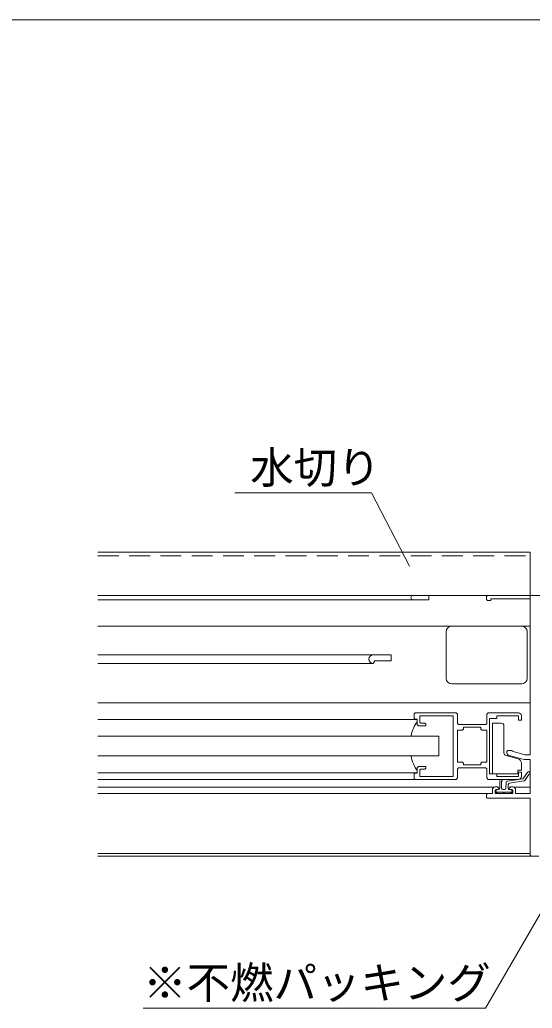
# Model space of a CAD drawing. Units: millimetres at full size, sheet at 1:6; details may follow other scales. Extents: x -1209 to 1209, y -852 to 852.
# Drawn here: x -76.6 to 100.4, y -359.3 to -17.9 of the extents above; entities that cross this region are included whole.
import ezdxf
from ezdxf.enums import TextEntityAlignment as Align

# ---------------------------------------------------------------- set-up
doc = ezdxf.new("R2010")
doc.units = ezdxf.units.MM
doc.header["$LTSCALE"] = 6
doc.linetypes.add('DASHED1', pattern=[1.8, 1.2, -0.6])
for name, color, linetype, lineweight in [('0-0_WAKU', 7, 'Continuous', 5), ('0-2_SUNPO', 7, 'Continuous', 5), ('0-8_SASH', 4, 'Continuous', 5)]:
    doc.layers.add(name, color=color, linetype=linetype, lineweight=lineweight)
doc.styles.add('ＭＳ ゴシック', font='')
doc.styles.get('ＭＳ ゴシック').set_extended_font_data('MS Gothic')

msp = doc.modelspace()

# ---------------------------------------------------------------- linework, layer by layer
at = {"layer": '0-0_WAKU'}
for p, q in [((-1207, -17.85), (0, -17.85)), ((0, -17.85), (1207, -17.85))]:
    msp.add_line(p, q, dxfattribs=at)
at = {"layer": '0-2_SUNPO'}
for p, q in [((44.871, -181.334), (-2.29, -181.334)), ((57.973, -206.663), (44.871, -181.334)), ((126.267, -286.524), (84.29, -359.345)), ((84.29, -359.345), (-33.965, -359.345))]:
    msp.add_line(p, q, dxfattribs=at)
at = {"layer": '0-8_SASH'}
for p, q in [((-49.586, -201.799), (99.62, -201.799)), ((99.62, -217.849), (99.62, -201.799)), ((-49.586, -216.799), (85.12, -216.799)), ((-49.586, -218.199), (64.62, -218.199)), ((64.62, -218.199), (64.62, -216.799)), ((84.92, -216.799), (84.62, -217.099)), ((84.62, -218.149), (84.62, -217.099)), ((84.62, -218.149), (84.92, -218.449)), ((119.32, -216.799), (84.92, -216.799)), ((86.12, -218.449), (84.92, -218.449)), ((86.12, -218.449), (86.12, -217.849)), ((99.62, -217.849), (86.12, -217.849)), ((99.62, -271.749), (99.62, -217.849)), ((99.62, -227.299), (-49.586, -227.299)), ((70.62, -245.299), (70.62, -229.299)), ((98.62, -245.299), (98.62, -229.299)), ((-49.586, -237.299), (51.62, -237.299)), ((51.62, -239.299), (51.62, -237.299)), ((45.403, -240.299), (-49.586, -240.299)), ((45.981, -239.299), (45.403, -240.299)), ((51.62, -239.299), (45.981, -239.299)), ((96.62, -247.299), (72.62, -247.299)), ((99.62, -253.849), (-49.586, -253.849)), ((59.92, -257.299), (59.62, -257.599)), ((59.62, -259.199), (59.62, -257.599)), ((59.62, -259.199), (59.92, -259.499)), ((74.07, -257.299), (59.92, -257.299)), ((59.92, -259.499), (60.62, -259.499)), ((60.62, -259.499), (60.62, -261.049)), ((73.12, -258.299), (61.62, -258.299)), ((73.12, -258.299), (73.12, -279.299)), ((74.57, -257.799), (74.07, -257.299)), ((74.57, -260.999), (74.57, -257.799)), ((85.17, -257.299), (84.67, -257.799)), ((84.67, -260.999), (84.67, -257.799)), ((85.17, -257.299), (95.62, -257.299)), ((85.67, -259.249), (85.67, -265.349)), ((88.17, -259.249), (85.67, -259.249)), ((88.17, -259.249), (88.17, -258.299)), ((88.17, -258.299), (95.62, -258.299)), ((95.62, -258.299), (95.62, -259.799)), ((95.62, -259.799), (95.62, -259.249)), ((96.62, -259.799), (96.62, -258.299)), ((96.62, -259.799), (96.62, -258.299)), ((60.62, -259.549), (-49.586, -259.549)), ((63.62, -261.799), (61.37, -261.799)), ((61.92, -260.899), (63.32, -260.899)), ((63.62, -261.199), (63.32, -260.899)), ((63.62, -261.799), (63.62, -261.199)), ((74.57, -260.999), (74.87, -261.299)), ((74.87, -261.299), (84.37, -261.299)), ((76.32, -263.249), (76.62, -262.949)), ((82.62, -262.299), (76.62, -262.299)), ((76.62, -262.949), (76.62, -262.299)), ((82.62, -262.949), (82.62, -262.299)), ((82.62, -262.949), (82.92, -263.249)), ((84.37, -261.299), (84.67, -260.999)), ((86.62, -260.849), (89.62, -260.849)), ((86.62, -278.349), (86.62, -260.849)), ((90.62, -271.093), (90.62, -261.849)), ((95.62, -259.799), (96.62, -259.799)), ((95.62, -259.799), (96.62, -259.799)), ((-49.586, -265.399), (68.12, -265.399)), ((68.12, -272.199), (68.12, -265.399)), ((74.57, -263.249), (76.32, -263.249)), ((74.57, -263.249), (74.57, -274.349)), ((84.67, -263.249), (82.92, -263.249)), ((84.67, -263.249), (84.67, -274.349)), ((85.67, -265.349), (85.67, -272.249)), ((-49.586, -272.199), (68.12, -272.199)), ((85.67, -278.349), (85.67, -272.249)), ((95.529, -273.239), (91.348, -272.055)), ((91.92, -270.299), (91.62, -270.599)), ((91.62, -270.599), (91.62, -271.03)), ((92.363, -271.996), (97.62, -273.399)), ((97.836, -271.749), (93.42, -270.571)), ((97.836, -271.749), (99.62, -271.749)), ((60.62, -278.099), (60.62, -276.549)), ((63.62, -275.799), (61.37, -275.799)), ((63.32, -276.699), (63.62, -276.399)), ((63.62, -275.799), (63.62, -276.399)), ((74.57, -274.349), (76.32, -274.349)), ((74.87, -276.299), (74.57, -276.599)), ((74.57, -276.599), (74.57, -279.799)), ((74.87, -276.299), (84.37, -276.299)), ((76.62, -274.649), (76.32, -274.349)), ((82.92, -274.349), (82.62, -274.649)), ((82.62, -275.299), (82.62, -274.649)), ((84.67, -274.349), (82.92, -274.349)), ((84.67, -276.599), (84.37, -276.299)), ((84.67, -276.599), (84.67, -279.799)), ((96.62, -277.149), (96.62, -274.683)), ((97.62, -273.399), (99.62, -273.399)), ((99.62, -285.149), (99.62, -273.399)), ((-49.586, -278.049), (60.62, -278.049)), ((59.92, -278.099), (59.62, -278.399)), ((59.62, -278.399), (59.62, -279.999)), ((59.62, -279.999), (59.92, -280.299)), ((59.92, -278.099), (60.62, -278.099)), ((61.92, -276.699), (61.62, -276.999)), ((61.62, -279.299), (61.62, -276.999)), ((73.12, -279.299), (61.62, -279.299)), ((61.92, -276.699), (63.32, -276.699)), ((74.07, -280.299), (74.57, -279.799)), ((84.67, -279.799), (85.17, -280.299)), ((88.17, -278.349), (85.67, -278.349)), ((95.42, -278.349), (86.62, -278.349)), ((88.17, -279.299), (88.17, -278.349)), ((88.17, -279.299), (95.62, -279.299)), ((95.42, -277.149), (96.62, -277.149)), ((95.42, -278.349), (95.42, -277.149)), ((95.62, -279.299), (95.62, -277.799)), ((96.62, -277.799), (95.62, -277.799)), ((96.62, -277.799), (96.62, -279.299)), ((97.346, -279.901), (98.708, -277.87)), ((97.832, -280.611), (99.149, -278.648)), ((59.92, -280.299), (-49.586, -280.299)), ((87.184, -282.999), (-49.586, -282.999)), ((74.07, -280.299), (59.92, -280.299)), ((85.17, -280.299), (95.62, -280.299)), ((88.42, -282.899), (87.62, -282.899)), ((88.92, -283.399), (88.42, -282.899)), ((88.92, -283.499), (88.92, -283.399)), ((89.22, -283.299), (89.22, -280.699)), ((89.82, -283.299), (89.82, -281.045)), ((91.348, -281.351), (91.245, -283.325)), ((91.795, -280.88), (97.154, -280.069)), ((92.113, -282.045), (92.049, -283.272)), ((92.82, -282.899), (92.32, -283.399)), ((92.32, -283.499), (92.32, -283.399)), ((97.492, -280.827), (92.502, -281.582)), ((92.82, -282.899), (93.62, -282.899)), ((99.62, -282.999), (94.056, -282.999)), ((85.12, -285.149), (-49.586, -285.149)), ((84.92, -285.149), (84.62, -285.449)), ((84.62, -286.499), (84.62, -285.449)), ((84.62, -286.499), (84.92, -286.799)), ((84.92, -285.149), (86.62, -285.149)), ((99.62, -286.799), (84.92, -286.799)), ((86.62, -283.899), (86.62, -285.149)), ((87.92, -283.799), (87.62, -284.099)), ((87.62, -285.149), (87.62, -284.099)), ((93.62, -285.149), (87.62, -285.149)), ((87.87, -284.099), (87.87, -284.499)), ((87.92, -283.799), (88.62, -283.799)), ((88.72, -283.799), (88.17, -283.799)), ((88.394, -284.699), (90.397, -284.699)), ((88.62, -283.799), (88.92, -283.499)), ((90.746, -283.799), (90.32, -283.799)), ((90.844, -284.699), (92.847, -284.699)), ((92.32, -283.499), (92.62, -283.799)), ((92.548, -283.799), (93.07, -283.799)), ((93.32, -283.799), (92.62, -283.799)), ((93.62, -284.099), (93.32, -283.799)), ((93.37, -284.099), (93.37, -284.499)), ((93.62, -285.149), (93.62, -284.099)), ((94.62, -285.149), (94.62, -283.899)), ((99.62, -285.149), (94.62, -285.149)), ((99.62, -286.799), (99.62, -306.499)), ((99.62, -305.899), (-49.586, -305.899)), ((102.62, -306.799), (-49.586, -306.799)), ((99.62, -306.499), (99.92, -306.799)), ((102.62, -306.799), (99.92, -306.799))]:
    msp.add_line(p, q, dxfattribs=at)
at = {"layer": '0-8_SASH', "linetype": 'DASHED1'}
msp.add_line((-49.586, -202.999), (99.62, -202.999), dxfattribs=at)
at = {"layer": '0-8_SASH'}
for points in [[(61.62, -258.299), (61.62, -260.599), (61.92, -260.899)], [(91.92, -270.299), (93.42, -270.299), (93.42, -270.571)], [(82.62, -275.299), (76.62, -275.299), (76.62, -274.649)]]:
    msp.add_lwpolyline(points, dxfattribs=at)
for centre, radius, start, end in [((59.2, -217.499), 0.7, 90, 270), ((72.62, -229.299), 2, 90, 180), ((96.62, -229.299), 2, 0, 90), ((45.46, -238.799), 1.5, 90, 267.836), ((72.62, -245.299), 2, 180, 270), ((96.62, -245.299), 2, 270, 0), ((95.62, -258.299), 1, 0, 90), ((95.62, -258.299), 1, 0, 90), ((74.12, -268.799), 16, 147.53799, 167.73099), ((61.37, -261.049), 0.75, 180, 270), ((89.62, -261.849), 1, 0, 90), ((74.12, -268.799), 16, 192.269, 212.46199), ((91.62, -271.093), 1, 180, 254.181), ((92.62, -271.03), 1, 180, 255.06898), ((61.37, -276.549), 0.75, 90, 180), ((95.12, -274.683), 1.5, 0, 74.181), ((95.62, -279.299), 1, 270, 0), ((96.93, -279.622), 0.5, 296.605, 326.146), ((99.123, -278.149), 0.5, 273.01599, 146.15099), ((87.62, -283.899), 1, 90, 180), ((88.72, -283.299), 0.5, 270, 0), ((89.62, -280.699), 0.4, 300.00099, 180), ((90.32, -283.299), 0.5, 180, 270), ((90.746, -283.299), 0.5, 270, 356.99599), ((91.848, -281.378), 0.5, 98.601, 176.99599), ((92.548, -283.299), 0.5, 176.99599, 270.30099), ((92.613, -282.071), 0.5, 98.601, 176.99599), ((93.62, -283.899), 1, 0, 90), ((97.417, -280.333), 0.5, 278.601, 326.13899), ((88.17, -284.099), 0.3, 90, 180), ((88.17, -284.499), 0.3, 180, 318.18999), ((90.62, -284.499), 0.3, 221.81, 318.18999), ((93.07, -284.499), 0.3, 221.81, 0.22899), ((93.07, -284.099), 0.3, 0, 90)]:
    msp.add_arc(centre, radius, start, end, dxfattribs=at)

# ---------------------------------------------------------------- texts
at = {"layer": '0-2_SUNPO', "style": 'ＭＳ ゴシック'}
for s, p in [('水切り', (2.996, -181.334)), ('※不燃パッキング', (-33.965, -359.345))]:
    msp.add_text(s, height=11, dxfattribs=at).set_placement(p, align=Align.BOTTOM_LEFT)

doc.saveas('drawing.dxf')
